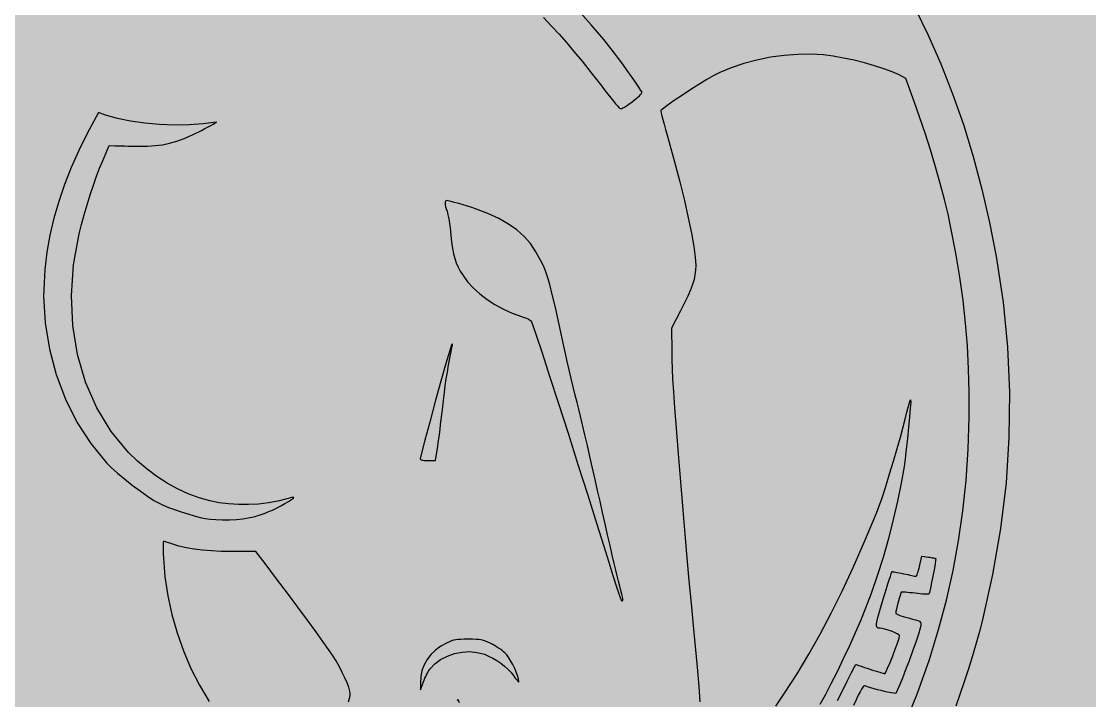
# Model space of a CAD drawing. Header units: inches. Extents: x 0.4 to 16.5, y 0.5 to 10.5.
# Drawn here: x 13.613 to 14.227, y 9.309 to 9.7 of the extents above; entities that cross this region are included whole.
import ezdxf

# ---------------------------------------------------------------- set-up
doc = ezdxf.new("R2010")
doc.units = ezdxf.units.IN
doc.header["$MEASUREMENT"] = 0
doc.layers.add('A-ELEV-FILL', color=7, linetype='Continuous')
doc.layers.add('A-ELEV-SIGN', color=7, linetype='Continuous')

# ---------------------------------------------------------------- blocks, each defined once
blk = doc.blocks.new('THA_MARK')
at = {"layer": 'A-ELEV-SIGN'}
for points in [[(0.43082, 0.21755), (0.43836, 0.20224), (0.44542, 0.18621), (0.45197, 0.16953), (0.45799, 0.15227), (0.46347, 0.13448), (0.46837, 0.11623), (0.47267, 0.09758), (0.47636, 0.07861), (0.48019, 0.05329), (0.48265, 0.0281), (0.48374, 0.00295), (0.48346, -0.02224), (0.4818, -0.04753), (0.47876, -0.07302), (0.47433, -0.09877), (0.46853, -0.12487), (0.46703, -0.13056), (0.46518, -0.13704), (0.46309, -0.14406), (0.46081, -0.15136), (0.45845, -0.15866), (0.45608, -0.1657), (0.45378, -0.17222)], [(0.42479, -0.1838), (0.43241, -0.165), (0.43909, -0.14612), (0.44419, -0.12952), (0.4486, -0.11304), (0.45232, -0.09657), (0.45537, -0.08002), (0.45776, -0.06328), (0.45952, -0.04625), (0.46066, -0.02881), (0.4612, -0.01088), (0.46121, 0.00293), (0.4609, 0.0161), (0.46025, 0.02888), (0.45923, 0.04149), (0.45782, 0.05415), (0.456, 0.0671), (0.45375, 0.08057), (0.45105, 0.09478), (0.44944, 0.10225), (0.44743, 0.11055), (0.44507, 0.11945), (0.44245, 0.12873), (0.43962, 0.13817), (0.43664, 0.14754), (0.43359, 0.15662), (0.43053, 0.16519), (0.42582, 0.1781), (0.42212, 0.17999), (0.41824, 0.18174), (0.41361, 0.18347), (0.40842, 0.18516), (0.40283, 0.18674), (0.397, 0.18817), (0.39112, 0.18942), (0.38534, 0.19043), (0.37984, 0.19115), (0.37284, 0.19159), (0.3655, 0.1915), (0.35794, 0.19091), (0.35031, 0.18984), (0.34276, 0.18832), (0.33542, 0.18637), (0.32844, 0.18402), (0.32197, 0.18129), (0.31871, 0.17961), (0.31479, 0.17739), (0.31041, 0.17476), (0.30578, 0.17185), (0.30112, 0.16881), (0.29664, 0.16576), (0.29255, 0.16284), (0.28905, 0.16019), (0.2891, 0.15979), (0.28934, 0.15876), (0.28974, 0.15716), (0.2903, 0.15506), (0.29099, 0.15253), (0.29178, 0.14964), (0.29267, 0.14647), (0.29362, 0.14307), (0.29682, 0.13147), (0.29972, 0.12036), (0.30226, 0.10992), (0.30443, 0.10033), (0.30618, 0.09173), (0.30748, 0.08432), (0.30828, 0.07824), (0.30856, 0.07368), (0.30847, 0.07105), (0.30817, 0.06848), (0.30764, 0.06586), (0.30683, 0.06308), (0.30571, 0.06004), (0.30424, 0.05664), (0.3024, 0.05276), (0.30015, 0.0483), (0.29514, 0.03872), (0.29521, 0.02589), (0.29527, 0.02107), (0.29542, 0.01606), (0.29569, 0.01028), (0.29612, 0.00319), (0.29676, -0.00576), (0.29764, -0.01713), (0.2988, -0.03146), (0.30029, -0.04931), (0.30141, -0.06294), (0.30254, -0.07634), (0.30368, -0.0895), (0.30482, -0.10237), (0.30596, -0.11493), (0.3071, -0.12715), (0.30823, -0.13901), (0.30935, -0.15047), (0.31034, -0.16117), (0.31095, -0.16978)], [(0.17672, -0.17044), (0.17592, -0.16875), (0.17568, -0.16862), (0.17544, -0.16918)], [(0.11482, -0.1699), (0.11518, -0.16849), (0.11544, -0.16725), (0.11561, -0.16621), (0.11566, -0.16541), (0.11546, -0.16381), (0.11489, -0.16172), (0.11398, -0.15922), (0.11277, -0.15642), (0.11131, -0.15338), (0.10964, -0.15019), (0.10779, -0.14695), (0.1058, -0.14373), (0.10365, -0.14053), (0.10052, -0.13609), (0.09655, -0.13058), (0.09186, -0.12416), (0.08656, -0.11699), (0.08078, -0.10925), (0.07463, -0.10109), (0.06824, -0.09268), (0.06309, -0.08593), (0.04967, -0.08593), (0.04376, -0.08586), (0.03834, -0.08562), (0.03333, -0.08522), (0.02866, -0.08464), (0.02428, -0.08387), (0.0201, -0.0829), (0.01607, -0.08173), (0.01211, -0.08035), (0.0118, -0.08027), (0.01156, -0.08041), (0.01139, -0.08084), (0.01129, -0.08162), (0.01126, -0.08282), (0.01127, -0.08451), (0.01134, -0.08676), (0.01146, -0.08963), (0.01231, -0.10015), (0.01387, -0.11064), (0.01611, -0.12104), (0.01903, -0.13129), (0.02259, -0.14134), (0.02678, -0.15112), (0.03159, -0.16059), (0.03698, -0.16969)], [(0.22359, 0.21203), (0.22812, 0.20728), (0.23231, 0.20272), (0.23639, 0.19811), (0.24057, 0.19316), (0.24511, 0.18761), (0.25022, 0.18121), (0.25613, 0.17368), (0.2579, 0.17138), (0.2596, 0.16921), (0.26118, 0.16722), (0.26261, 0.16544), (0.26384, 0.16393), (0.26485, 0.16273), (0.26558, 0.16191), (0.26599, 0.16149), (0.26634, 0.16129), (0.26675, 0.16122), (0.26728, 0.16132), (0.26796, 0.1616), (0.26883, 0.16209), (0.26994, 0.1628), (0.27132, 0.16375), (0.27302, 0.16497), (0.27425, 0.16593), (0.27536, 0.16683), (0.27635, 0.16767), (0.27718, 0.16842), (0.27784, 0.16908), (0.27831, 0.16962), (0.27857, 0.17005), (0.27861, 0.17034), (0.27802, 0.17134), (0.27675, 0.17328), (0.27494, 0.17593), (0.27275, 0.17908), (0.27034, 0.1825), (0.26786, 0.18596), (0.26546, 0.18926), (0.26331, 0.19217), (0.25721, 0.19985), (0.25029, 0.20794), (0.2427, 0.21628)], [(0.35333, -0.17228), (0.35823, -0.16497), (0.36518, -0.1541), (0.37175, -0.14319), (0.37805, -0.13203), (0.3842, -0.12039), (0.39031, -0.10804), (0.3965, -0.09476), (0.40288, -0.08034), (0.40957, -0.06454), (0.41087, -0.06104), (0.41262, -0.05592), (0.41465, -0.04964), (0.41684, -0.04267), (0.41904, -0.03545), (0.4211, -0.02847), (0.42287, -0.02218), (0.42422, -0.01704), (0.42546, -0.01208), (0.42642, -0.00825), (0.42715, -0.00541), (0.42767, -0.00343), (0.42804, -0.00216), (0.42829, -0.00146), (0.42845, -0.0012), (0.42857, -0.00123), (0.42859, -0.00258), (0.42837, -0.00595), (0.42796, -0.0108), (0.4274, -0.0166), (0.42676, -0.02279), (0.42609, -0.02886), (0.42545, -0.03425), (0.42487, -0.03843), (0.4233, -0.04782), (0.42129, -0.0578), (0.41889, -0.06815), (0.41616, -0.07869), (0.41316, -0.0892), (0.40993, -0.09949), (0.40654, -0.10934), (0.40305, -0.11856), (0.40055, -0.1246), (0.39763, -0.13133), (0.39438, -0.13849), (0.39095, -0.1458), (0.38746, -0.15301), (0.38404, -0.15985), (0.3808, -0.16606), (0.37788, -0.17136)], [(0.38768, -0.16915), (0.39044, -0.16362), (0.39317, -0.1582), (0.39555, -0.15353), (0.39726, -0.15026), (0.39797, -0.14902), (0.39818, -0.14907), (0.39866, -0.14922), (0.3994, -0.14946), (0.40035, -0.14977), (0.4015, -0.15015), (0.40279, -0.15058), (0.40421, -0.15105), (0.40573, -0.15156), (0.40726, -0.15206), (0.40871, -0.15254), (0.41007, -0.15297), (0.41129, -0.15334), (0.41233, -0.15366), (0.41316, -0.15389), (0.41375, -0.15404), (0.41407, -0.1541), (0.41466, -0.15327), (0.41571, -0.15106), (0.41706, -0.14791), (0.41854, -0.14423), (0.41998, -0.14046), (0.42122, -0.13703), (0.42208, -0.13435), (0.42241, -0.13285), (0.42204, -0.13242), (0.42104, -0.13184), (0.41959, -0.13116), (0.41786, -0.13046), (0.41601, -0.12979), (0.41421, -0.12924), (0.41264, -0.12886), (0.41146, -0.12872), (0.41051, -0.12862), (0.40986, -0.12829), (0.40953, -0.12756), (0.40954, -0.12629), (0.40989, -0.1243), (0.41062, -0.12146), (0.41174, -0.11759), (0.41327, -0.11255), (0.4142, -0.1095), (0.41509, -0.10665), (0.4159, -0.10405), (0.41662, -0.10179), (0.41723, -0.0999), (0.4177, -0.09846), (0.418, -0.09753), (0.41813, -0.09717), (0.41831, -0.09715), (0.41872, -0.09718), (0.41934, -0.09726), (0.42013, -0.0974), (0.42108, -0.09758), (0.42216, -0.09779), (0.42333, -0.09805), (0.42458, -0.09833), (0.42584, -0.0986), (0.42705, -0.09885), (0.42817, -0.09909), (0.42918, -0.09929), (0.43005, -0.09947), (0.43075, -0.0996), (0.43126, -0.09968), (0.43154, -0.09971), (0.43173, -0.0996), (0.43194, -0.09928), (0.43219, -0.09877), (0.43245, -0.0981), (0.43273, -0.09728), (0.43301, -0.09634), (0.4333, -0.09531), (0.43358, -0.0942), (0.43488, -0.08861), (0.43858, -0.08905), (0.4393, -0.08916), (0.44, -0.08928), (0.44064, -0.0894), (0.44123, -0.08951), (0.44173, -0.08963), (0.44213, -0.08973), (0.44241, -0.08983), (0.44257, -0.08992), (0.44253, -0.09085), (0.4422, -0.09308), (0.44166, -0.09619), (0.441, -0.09974), (0.44029, -0.10329), (0.43962, -0.10643), (0.43907, -0.10871), (0.43872, -0.10972), (0.43852, -0.10978), (0.43803, -0.1098), (0.4373, -0.10979), (0.43635, -0.10974), (0.43522, -0.10965), (0.43393, -0.10953), (0.43253, -0.10939), (0.43104, -0.10921), (0.42955, -0.10905), (0.42814, -0.10891), (0.42686, -0.1088), (0.42573, -0.1087), (0.42478, -0.10863), (0.42404, -0.1086), (0.42356, -0.10859), (0.42335, -0.10863), (0.42311, -0.10921), (0.42271, -0.11047), (0.4222, -0.1122), (0.42166, -0.11419), (0.42112, -0.1162), (0.42067, -0.11802), (0.42035, -0.11944), (0.42023, -0.12023), (0.42036, -0.12045), (0.42073, -0.12071), (0.42133, -0.12102), (0.42215, -0.12137), (0.42318, -0.12174), (0.42439, -0.12214), (0.42578, -0.12256), (0.42734, -0.12299), (0.42962, -0.12359), (0.43134, -0.12408), (0.43259, -0.12449), (0.43343, -0.12487), (0.43395, -0.12527), (0.43421, -0.12572), (0.4343, -0.12628), (0.4343, -0.12698), (0.43389, -0.12875), (0.43288, -0.13204), (0.43141, -0.13644), (0.42964, -0.14152), (0.42771, -0.14685), (0.42578, -0.15202), (0.42398, -0.15661), (0.42248, -0.16019), (0.42023, -0.16512), (0.41682, -0.16461), (0.41554, -0.16438), (0.41393, -0.16402), (0.41209, -0.16357), (0.41013, -0.16305), (0.40816, -0.16249), (0.40626, -0.16192), (0.40455, -0.16136), (0.40312, -0.16084), (0.40275, -0.16083), (0.40231, -0.16109), (0.40179, -0.1617), (0.40114, -0.16271), (0.40034, -0.16417), (0.39935, -0.16614), (0.39813, -0.16869), (0.39666, -0.17186)]]:
    blk.add_lwpolyline(points, dxfattribs=at)
for points in [[(0.06164, -0.06664), (0.0626, -0.06637), (0.06367, -0.06605), (0.06481, -0.06568), (0.06599, -0.06529), (0.06717, -0.06488), (0.06831, -0.06447), (0.06938, -0.06406), (0.07034, -0.06367), (0.07229, -0.06279), (0.07454, -0.06167), (0.0769, -0.06042), (0.07921, -0.05915), (0.08127, -0.05794), (0.08292, -0.05691), (0.08398, -0.05615), (0.08426, -0.05577), (0.08414, -0.05573), (0.08388, -0.05575), (0.0835, -0.0558), (0.08302, -0.05588), (0.08246, -0.056), (0.08183, -0.05614), (0.08114, -0.05631), (0.08042, -0.05649), (0.07535, -0.0578), (0.07002, -0.05877), (0.06452, -0.05942), (0.05894, -0.05974), (0.05335, -0.05972), (0.04783, -0.05937), (0.04247, -0.05868), (0.03735, -0.05765), (0.03131, -0.05596), (0.0253, -0.05374), (0.01935, -0.05101), (0.01351, -0.04781), (0.00781, -0.04414), (0.00229, -0.04005), (-0.00301, -0.03555), (-0.00805, -0.03067), (-0.01775, -0.01897), (-0.02575, -0.00581), (-0.03202, 0.00858), (-0.0365, 0.02398), (-0.03914, 0.04019), (-0.0399, 0.05696), (-0.03871, 0.0741), (-0.03553, 0.09137), (-0.03425, 0.0965), (-0.03276, 0.10193), (-0.03113, 0.10751), (-0.02941, 0.11306), (-0.02764, 0.11843), (-0.02589, 0.12344), (-0.0242, 0.12794), (-0.02263, 0.13176), (-0.01878, 0.14068), (-0.01559, 0.14054), (-0.01472, 0.14051), (-0.01352, 0.14047), (-0.01202, 0.14043), (-0.0103, 0.14039), (-0.0084, 0.14035), (-0.00637, 0.14031), (-0.00428, 0.14028), (-0.00218, 0.14025), (0.00259, 0.14029), (0.00691, 0.14055), (0.01097, 0.14107), (0.0149, 0.14189), (0.01888, 0.14305), (0.02305, 0.1446), (0.02759, 0.14658), (0.03263, 0.14902), (0.03463, 0.15004), (0.03642, 0.15098), (0.03797, 0.15181), (0.03924, 0.15252), (0.0402, 0.15308), (0.04082, 0.15349), (0.04106, 0.15371), (0.0409, 0.15373), (0.03365, 0.15267), (0.0258, 0.15208), (0.01759, 0.15195), (0.00925, 0.15227), (0.00101, 0.15301), (-0.0069, 0.15416), (-0.01425, 0.15572), (-0.02081, 0.15765), (-0.02487, 0.15903), (-0.03104, 0.14735), (-0.03585, 0.13778), (-0.04011, 0.1283), (-0.04383, 0.11888), (-0.04703, 0.10948), (-0.04971, 0.10008), (-0.05188, 0.09063), (-0.05356, 0.08112), (-0.05475, 0.0715), (-0.05542, 0.05662), (-0.05455, 0.04174), (-0.05219, 0.02706), (-0.0484, 0.01278), (-0.04326, -0.00091), (-0.03682, -0.01381), (-0.02915, -0.02573), (-0.0203, -0.03648), (-0.01768, -0.03906), (-0.01424, -0.04212), (-0.01023, -0.04545), (-0.00593, -0.04884), (-0.00159, -0.0521), (0.00252, -0.05501), (0.00613, -0.05739), (0.00899, -0.05903), (0.01134, -0.06011), (0.01431, -0.06131), (0.0177, -0.06257), (0.02134, -0.06381), (0.02504, -0.06499), (0.02861, -0.06604), (0.03188, -0.0669), (0.03466, -0.06751), (0.03745, -0.0679), (0.04077, -0.06813), (0.04446, -0.06822), (0.04831, -0.06817), (0.05215, -0.06798), (0.05577, -0.06766), (0.059, -0.06721), (0.06164, -0.06664)], [(0.26795, -0.11276), (0.26787, -0.11231), (0.26764, -0.11126), (0.26728, -0.10969), (0.26681, -0.10766), (0.26623, -0.10524), (0.26556, -0.10249), (0.26482, -0.09949), (0.26403, -0.0963), (0.26311, -0.09254), (0.26201, -0.0879), (0.26076, -0.08256), (0.25941, -0.07671), (0.258, -0.07054), (0.25657, -0.06421), (0.25516, -0.05792), (0.25381, -0.05185), (0.25245, -0.04576), (0.25102, -0.03941), (0.24956, -0.033), (0.24811, -0.02671), (0.24672, -0.02073), (0.24542, -0.01525), (0.24427, -0.01045), (0.24329, -0.00653), (0.24234, -0.00281), (0.2413, 0.0014), (0.2402, 0.00594), (0.23908, 0.01068), (0.23797, 0.01546), (0.2369, 0.02015), (0.23591, 0.02459), (0.23503, 0.02864), (0.23237, 0.04068), (0.23024, 0.05015), (0.22852, 0.05747), (0.22711, 0.06305), (0.22589, 0.06732), (0.22474, 0.07068), (0.22354, 0.07355), (0.22219, 0.07636), (0.21941, 0.08137), (0.21629, 0.08586), (0.21274, 0.08988), (0.20867, 0.0935), (0.20402, 0.09679), (0.19868, 0.09982), (0.19259, 0.10266), (0.18564, 0.10537), (0.18361, 0.10606), (0.18127, 0.1068), (0.17878, 0.10755), (0.17629, 0.10827), (0.17396, 0.1089), (0.17196, 0.1094), (0.17043, 0.10974), (0.16954, 0.10986), (0.16914, 0.10976), (0.16886, 0.10947), (0.16871, 0.109), (0.16867, 0.10834), (0.16876, 0.1075), (0.16897, 0.1065), (0.16931, 0.10532), (0.16976, 0.10399), (0.17002, 0.10314), (0.17029, 0.10195), (0.17058, 0.10047), (0.17088, 0.09875), (0.17116, 0.09684), (0.17144, 0.09481), (0.1717, 0.0927), (0.17194, 0.09057), (0.17234, 0.08663), (0.17281, 0.08322), (0.17337, 0.08023), (0.17406, 0.07757), (0.1749, 0.07512), (0.17593, 0.0728), (0.17718, 0.07049), (0.17868, 0.06809), (0.18127, 0.06457), (0.18441, 0.06114), (0.18805, 0.05786), (0.1921, 0.05477), (0.19652, 0.05192), (0.20123, 0.04935), (0.20616, 0.04711), (0.21124, 0.04525), (0.21289, 0.04471), (0.21416, 0.04425), (0.21514, 0.04383), (0.21586, 0.0434), (0.21641, 0.04292), (0.21683, 0.04233), (0.21719, 0.0416), (0.21755, 0.04068), (0.21958, 0.03474), (0.22283, 0.02489), (0.22704, 0.01195), (0.23195, -0.00326), (0.2373, -0.01995), (0.24283, -0.03729), (0.24827, -0.05448), (0.25337, -0.0707), (0.25703, -0.08243), (0.26002, -0.09192), (0.26238, -0.09938), (0.2642, -0.10501), (0.26555, -0.10903), (0.26648, -0.11165), (0.26706, -0.11306), (0.26737, -0.11349), (0.2675, -0.11347), (0.26761, -0.11344), (0.26771, -0.11337), (0.26779, -0.11329), (0.26786, -0.11318), (0.26791, -0.11306), (0.26794, -0.11292), (0.26795, -0.11276)], [(0.16454, -0.02712), (0.16483, -0.02526), (0.16515, -0.02304), (0.16549, -0.02055), (0.16584, -0.01788), (0.1662, -0.01509), (0.16654, -0.01227), (0.16686, -0.00951), (0.16715, -0.00689), (0.16775, -0.00159), (0.16829, 0.00285), (0.1688, 0.00676), (0.16933, 0.01042), (0.16994, 0.01413), (0.17067, 0.01821), (0.17156, 0.02294), (0.17266, 0.02864), (0.17273, 0.02908), (0.17277, 0.02942), (0.17278, 0.02966), (0.17275, 0.0298), (0.17269, 0.02983), (0.1726, 0.02978), (0.17247, 0.02962), (0.1723, 0.02937), (0.17128, 0.02628), (0.16917, 0.01905), (0.16635, 0.00907), (0.16321, -0.00229), (0.1601, -0.01368), (0.15742, -0.02371), (0.15553, -0.03102), (0.15482, -0.03423), (0.15488, -0.03446), (0.15505, -0.03465), (0.15535, -0.03481), (0.15579, -0.03494), (0.15638, -0.03504), (0.15712, -0.03511), (0.15802, -0.03516), (0.1591, -0.03517), (0.16331, -0.03517), (0.16454, -0.02712)], [(0.16019, -0.15156), (0.16291, -0.14865), (0.1662, -0.14621), (0.16993, -0.14427), (0.17398, -0.14286), (0.1782, -0.14202), (0.18247, -0.14179), (0.18666, -0.1422), (0.19065, -0.14329), (0.193, -0.14426), (0.19532, -0.14542), (0.19758, -0.14675), (0.19974, -0.14822), (0.20177, -0.14982), (0.20365, -0.15151), (0.20534, -0.15328), (0.20682, -0.15511), (0.20787, -0.15652), (0.20866, -0.15756), (0.20922, -0.15824), (0.20958, -0.15858), (0.20976, -0.15861), (0.2098, -0.15835), (0.20973, -0.1578), (0.20957, -0.157), (0.20911, -0.15519), (0.20842, -0.15321), (0.20755, -0.15114), (0.20653, -0.14906), (0.20541, -0.14706), (0.20425, -0.14523), (0.20308, -0.14366), (0.20196, -0.14242), (0.2013, -0.14182), (0.20048, -0.14117), (0.19954, -0.14049), (0.19851, -0.13979), (0.19743, -0.13911), (0.19633, -0.13844), (0.19524, -0.13783), (0.1942, -0.13727), (0.19262, -0.13653), (0.19129, -0.13595), (0.19008, -0.13553), (0.18888, -0.13523), (0.18755, -0.13504), (0.18599, -0.13494), (0.18406, -0.13489), (0.18165, -0.13488), (0.17934, -0.13489), (0.17746, -0.13494), (0.17591, -0.13504), (0.1746, -0.13521), (0.17343, -0.13545), (0.17231, -0.1358), (0.17114, -0.13625), (0.16983, -0.13684), (0.16635, -0.13873), (0.16332, -0.14091), (0.16073, -0.14338), (0.15861, -0.14611), (0.15696, -0.1491), (0.15578, -0.15233), (0.15509, -0.15579), (0.15489, -0.15946), (0.15489, -0.16316), (0.15656, -0.15867), (0.15694, -0.15769), (0.15737, -0.15669), (0.15784, -0.15568), (0.15832, -0.1547), (0.15881, -0.15378), (0.1593, -0.15292), (0.15976, -0.15218), (0.16019, -0.15156)]]:
    blk.add_lwpolyline(points, close=True, dxfattribs=at)

msp = doc.modelspace()

# ---------------------------------------------------------------- hatches: boundary and pattern name
at = {"layer": 'A-ELEV-FILL', "true_color": 0xcc0000}
msp.add_hatch(color=7, dxfattribs=at).paths.add_polyline_path([(11.62, 8.93), (15.745, 8.93), (15.745, 10.43), (11.62, 10.43)])

# ---------------------------------------------------------------- block references
at = {"layer": 'A-ELEV-SIGN', "xscale": 1.03125, "yscale": 1.03125}
msp.add_blockref('THA_MARK', (13.6825, 9.48312), dxfattribs=at)

doc.saveas('drawing.dxf')
